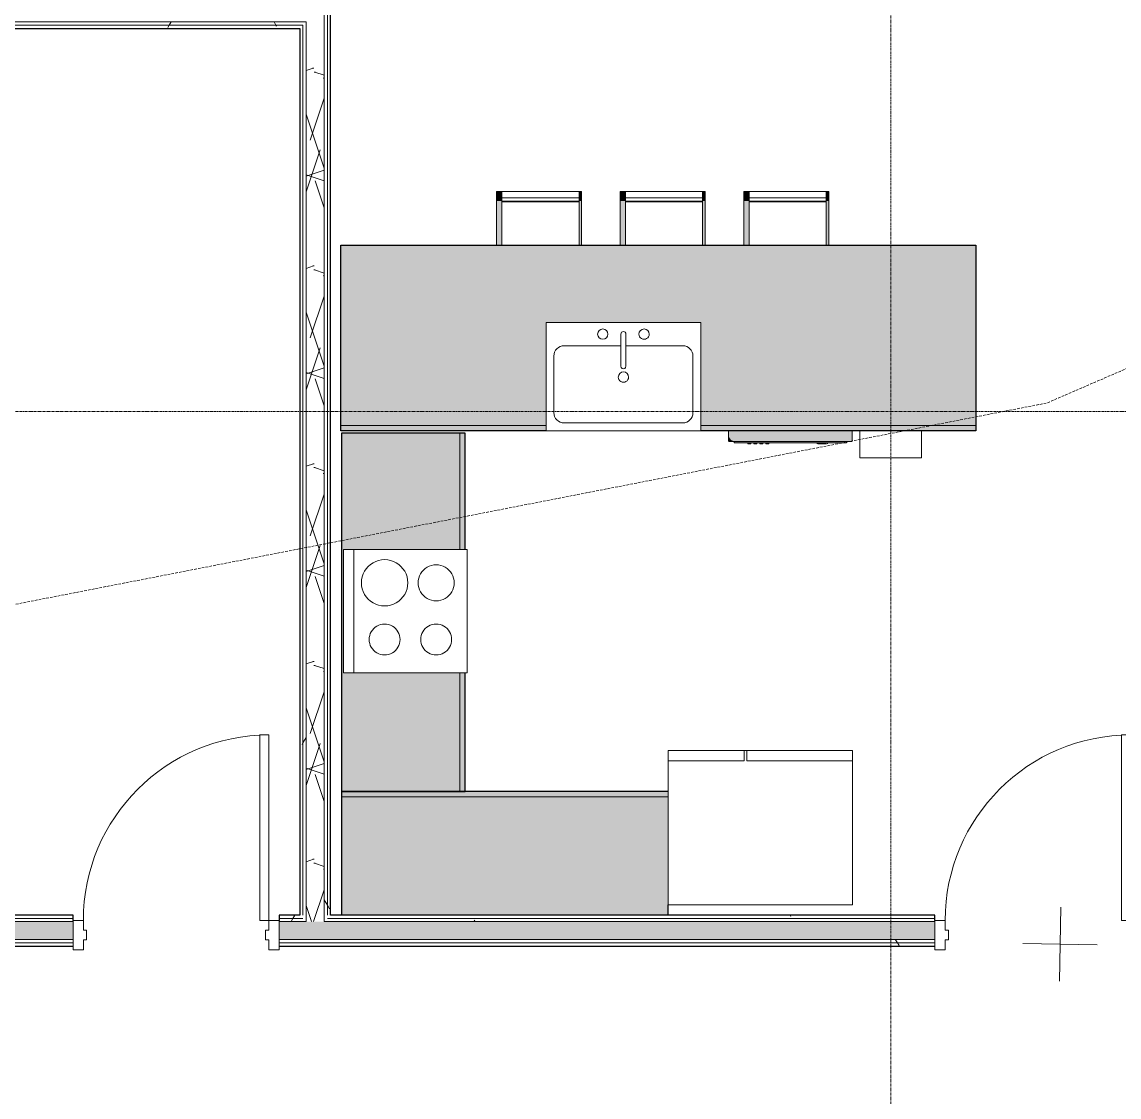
# Model space of a CAD drawing. Header units: inches. Extents: x -10205 to 13964, y -460 to 30702.
# Drawn here: x -2982.8 to -2769.9, y 10419.5 to 10628.2 of the extents above; entities that cross this region are included whole.
import ezdxf

# ---------------------------------------------------------------- set-up
doc = ezdxf.new("R2010")
doc.units = ezdxf.units.IN
doc.header["$MEASUREMENT"] = 0
doc.linetypes.add('Grid Line 1_2_', pattern=[0.875, 0.5, -0.125, 0.125, -0.125])
doc.linetypes.add('IMPORT-DASHED _2_', pattern=[0.75, 0.5, -0.25])
for name, color, linetype, lineweight in [('0-1', 7, 'Continuous', 5), ('0-4', 7, 'Continuous', 9), ('00base_6150001_dwg', 147, 'Continuous', 13), ('4', 147, 'Continuous', 13), ('A-DOOR', 31, 'Continuous', 9), ('A-DOOR-6', 31, 'Continuous', 13), ('A-DOOR-FRAM', 31, 'Continuous', 13), ('A-WALL', 113, 'Continuous', 9), ('A-WALL-PATT-5', 111, 'Continuous', 9), ('E_TOPO_DTM_Contours_Major', 147, 'IMPORT-DASHED _2_', 13), ('I-FURN-1', 254, 'Continuous', 9), ('I-FURN-3', 7, 'Continuous', 9), ('I-WALL-2', 2, 'Continuous', 25), ('P-SANR-FIXT-5', 7, 'Continuous', 9), ('Q-CASE-2', 254, 'Continuous', 9), ('Q-CASE-5', 130, 'Continuous', 25), ('Q-CASE-6', 7, 'Continuous', 9), ('Q-SPCQ-2', 8, 'Continuous', 9), ('Q-SPCQ-3', 7, 'Continuous', 9), ('S-COLS', 52, 'Continuous', 9), ('S-GRID-1', 1, 'Grid Line 1_2_', 9)]:
    doc.layers.add(name, color=color, linetype=linetype, lineweight=lineweight)
pattern_1 = [(0, (0, 0), (61.44, 15.36), [2.534, -43.546, 2.534, -43.546, -245.76]), (0, (0, 0), (61.44, 15.36), [-92.16, 2.534, -89.626, 2.534, -43.546, -107.52]), (0, (0, 0), (61.44, 15.36), [-230.4, 2.534, -28.186, 2.534, -74.266]), (120, (23.04, 7.68), (-44.02215, 45.5286), [2.534, -43.546, 2.534, -43.546, -245.76]), (120, (23.04, 7.68), (-44.02215, 45.5286), [-92.16, 2.534, -89.626, 2.534, -43.546, -107.52]), (120, (23.04, 7.68), (-44.02215, 45.5286), [-230.4, 2.534, -28.186, 2.534, -74.266]), (240, (30.72, 38.4), (-17.41785, -60.8886), [2.534, -43.546, 2.534, -43.546, -245.76]), (240, (30.72, 38.4), (-17.41785, -60.8886), [-92.16, 2.534, -89.626, 2.534, -43.546, -107.52]), (240, (30.72, 38.4), (-17.41785, -60.8886), [-230.4, 2.534, -28.186, 2.534, -74.266])]
pattern_2 = [(161.57, (0.96, 0.96), (-7.6802237, -0.0009796), [0, -54.643, 6.067, 0]), (18.43, (-0.96, 0.96), (-7.6802237, 0.0009796), [0, -54.643, 6.067, 0]), (108.43, (0.96, 0.96), (3.8382953, -19.2013653), [18.211, -42.499]), (71.57, (-0.96, 0.96), (3.8382953, 19.2013653), [18.211, -42.499])]

# ---------------------------------------------------------------- blocks, each defined once
blk = doc.blocks.new('Bar_Stool_6722_1_ - Bar_Stool_6722_1_-V37-SITE PLAN - CAD FILE')
at = {"layer": 'I-FURN-1'}
for points in [[(0, -0.98), (1, -0.94), (1, 0), (0, 0), (0, -0.94)], [(16.5, -0.98), (16.5, 0), (16, 0), (16, -0.98)], [(0.5, -1.78), (1, -1.73), (1, -0.98), (0, -0.98), (0, -1.78)], [(0, -10.45), (1, -10.45), (1, -1.78), (0, -1.78)], [(16.5, -1.78), (16.5, -0.98), (16, -0.98), (16, -1.78)], [(16.5, -10.45), (16.5, -1.78), (16, -1.78), (16, -10.45), (16.23, -10.45)]]:
    blk.add_hatch(color=256, dxfattribs=at).paths.add_polyline_path(points, flags=0)
at = {"layer": 'I-FURN-3'}
for p, q in [((1, 0), (0, 0)), ((0, 0), (0, -0.98)), ((0, -0.98), (1, -0.98)), ((0, -0.98), (0, -1.78)), ((0, -1.78), (1, -1.78)), ((0, -10.45), (0, -1.78)), ((1, -1.24), (1, 0)), ((16, 0), (1, 0)), ((1, -1.91), (1, -1.24)), ((16, -1.24), (1, -1.24)), ((1, -1.91), (16, -1.91)), ((1, -2.03), (1, -1.91)), ((1, -10.45), (1, -2.03)), ((1, -2.03), (16, -2.03)), ((16.5, 0), (16, 0)), ((16, 0), (16, -1.24)), ((16, -0.98), (16.5, -0.98)), ((16, -1.24), (16, -1.91)), ((16, -1.78), (16.5, -1.78)), ((16, -1.91), (16, -2.03)), ((16, -2.03), (16, -10.45)), ((16.5, -0.98), (16.5, 0)), ((16.5, -1.78), (16.5, -0.98)), ((16.5, -1.78), (16.5, -10.45))]:
    blk.add_line(p, q, dxfattribs=at)
blk = doc.blocks.new('OD_CW_Base Cabinet - OD_CW_Base Cabinet-V40-SITE PLAN - CAD FILE')
at = {"layer": 'Q-CASE-2'}
h = blk.add_hatch(color=256, dxfattribs=at)
h.paths.add_polyline_path([(53, 11), (54.14, 11), (54.14, 12), (0.74, 12), (0.74, 11), (48.74, 11)], flags=0)
h.paths.add_polyline_path([(123.86, 11), (123.97, 11), (123.97, 12), (84.14, 12), (84.14, 11), (100.86, 11)], flags=0)
blk.add_hatch(color=256, dxfattribs=at).paths.add_polyline_path([(123.97, -24), (123.97, 11), (84.14, 11), (84.14, -9), (54.14, -9), (54.14, 11), (0.74, 11), (0.74, -24), (84.14, -24)], flags=0)
at = {"layer": 'Q-CASE-5'}
for p, q in [((0.74, -24), (0.74, 12)), ((0.74, 12), (54.14, 12)), ((84.14, 12), (123.97, 12)), ((123.97, 12), (123.97, -24)), ((123.97, -24), (0.74, -24))]:
    blk.add_line(p, q, dxfattribs=at)
at = {"layer": 'Q-CASE-6'}
for p, q in [((0.74, 11), (0.74, 12)), ((0.74, 12), (54.14, 12)), ((54.14, 11), (0.74, 11)), ((0.74, -24), (0.74, 11)), ((0.74, 11), (54.14, 11)), ((84.14, 12), (123.97, 12)), ((123.97, 11), (84.14, 11)), ((84.14, 11), (123.97, 11)), ((123.97, 12), (123.97, 11)), ((123.97, 11), (123.97, -24)), ((123.97, -24), (0.74, -24))]:
    blk.add_line(p, q, dxfattribs=at)
blk = doc.blocks.new('Refrigerator_-_Side-by-Side_6047 - 36_ X 30_-1372843-SITE PLAN - CAD FILE')
at = {"layer": 'Q-SPCQ-3'}
for p, q in [((-17.88, 15.58), (17.87, 15.58)), ((-17.88, -14.42), (-17.88, 15.58)), ((-17.88, 15.58), (-3.13, 15.58)), ((-17.88, 15.58), (-17.88, 13.58)), ((-3.13, 13.58), (-3.13, 15.58)), ((-2.63, 15.58), (17.87, 15.58)), ((-2.63, 15.58), (-2.63, 13.58)), ((17.87, 15.58), (17.87, -14.42)), ((17.87, 13.58), (17.87, 15.58)), ((-3.13, 13.58), (-17.88, 13.58)), ((17.87, 13.58), (-2.63, 13.58)), ((17.87, -14.42), (-17.88, -14.42))]:
    blk.add_line(p, q, dxfattribs=at)
blk = doc.blocks.new('Range - 24_ x 24_-1372826-SITE PLAN - CAD FILE')
at = {"layer": 'Q-SPCQ-3'}
for p, q in [((0, 0), (24, 0)), ((0, -24), (0, 0)), ((24, 0), (24, -24)), ((0, -22), (24, -22)), ((24, -24), (0, -24))]:
    blk.add_line(p, q, dxfattribs=at)
for centre, radius, start, end in [((6.5, -6), 3.5, 360, 180), ((17.5, -6), 3, 360, 180), ((6.5, -6), 3.5, 180, 0), ((17.5, -6), 3, 180, 0), ((6.5, -16), 4.5, 360, 180), ((17.5, -16), 3, 360, 180), ((6.5, -16), 4.5, 180, 0), ((17.5, -16), 3, 180, 0)]:
    blk.add_arc(centre, radius, start, end, dxfattribs=at)
blk = doc.blocks.new('OD_CW_Base Cabinet - OD_CW_Base Cabinet-1445614-SITE PLAN - CAD FILE')
at = {"layer": 'Q-CASE-2'}
blk.add_hatch(color=256, dxfattribs=at).paths.add_polyline_path([(0.74, 23.62), (0.74, 1), (23.78, 1), (23.78, 23.62), (47.78, 23.62), (47.78, 1), (70.36, 1), (70.36, 24), (0.74, 24)], flags=0)
h = blk.add_hatch(color=256, dxfattribs=at)
h.paths.add_polyline_path([(0.74, 1), (0.74, 0), (23.78, 0), (23.78, 1)], flags=0)
h.paths.add_polyline_path([(47.78, 0), (70.36, 0), (70.36, 1), (47.78, 1)], flags=0)
at = {"layer": 'Q-CASE-5'}
for p, q in [((70.36, 24), (0.74, 24)), ((0.74, 24), (0.74, 0)), ((70.36, 0), (70.36, 24)), ((0.74, 0), (23.78, 0)), ((47.78, 0), (70.36, 0))]:
    blk.add_line(p, q, dxfattribs=at)
at = {"layer": 'Q-CASE-6'}
for p, q in [((0.74, 1), (0.74, 24)), ((0.74, 24), (70.36, 24)), ((70.36, 24), (70.36, 1)), ((0.74, 0), (0.74, 1)), ((0.74, 1), (23.78, 1)), ((23.78, 1), (0.74, 1)), ((23.78, 0), (0.74, 0)), ((47.78, 1), (70.36, 1)), ((70.36, 1), (47.78, 1)), ((70.36, 0), (47.78, 0)), ((70.36, 1), (70.36, 0))]:
    blk.add_line(p, q, dxfattribs=at)
blk = doc.blocks.new('OD_CW_Base Cabinet - OD_CW_Base Cabinet-1509997-SITE PLAN - CAD FILE')
at = {"layer": 'Q-CASE-2'}
for points in [[(35.88, 24), (0.74, 24), (0.74, 1), (64.16, 1), (64.16, 24), (41.16, 24)], [(39.78, 1), (0.74, 1), (0.74, 0), (64.16, 0), (64.16, 1), (40.16, 1)]]:
    blk.add_hatch(color=256, dxfattribs=at).paths.add_polyline_path(points, flags=0)
at = {"layer": 'Q-CASE-5'}
for p, q in [((0.74, 24), (0.74, 22)), ((64.16, 0), (64.16, 24)), ((0.74, 0), (64.16, 0))]:
    blk.add_line(p, q, dxfattribs=at)
at = {"layer": 'Q-CASE-6'}
for p, q in [((0.74, 22), (0.74, 24)), ((64.16, 24), (64.16, 1)), ((0.74, 1), (64.16, 1)), ((64.16, 1), (0.74, 1)), ((64.16, 0), (0.74, 0)), ((64.16, 1), (64.16, 0))]:
    blk.add_line(p, q, dxfattribs=at)
blk = doc.blocks.new('Sink Kitchen-Single - 30_ x 21_-V28-SITE PLAN - CAD FILE')
at = {"layer": 'P-SANR-FIXT-5'}
for p, q in [((-14.38, 10.41), (15.62, 10.41)), ((-14.38, -10.59), (-14.38, 10.41)), ((-10.88, 8.91), (12.12, 8.91)), ((15.62, 10.41), (15.62, -10.59)), ((-12.88, -4.09), (-12.88, 6.91)), ((14.12, 6.91), (14.12, -4.09)), ((0.12, -8.34), (0.12, -2.09)), ((1.12, -8.34), (1.12, -2.09)), ((0.12, -6.09), (-10.88, -6.09)), ((12.12, -6.09), (1.12, -6.09)), ((15.62, -10.59), (-14.38, -10.59))]:
    blk.add_line(p, q, dxfattribs=at)
for centre, radius, start, end in [((-10.88, 6.91), 2, 90, 180), ((12.12, 6.91), 2, 360, 90), ((0.62, 0), 1, 360, 180), ((0.62, 0), 1, 180, 0), ((0.62, -2.09), 0.5, 360, 180), ((-10.88, -4.09), 2, 180, 270), ((12.12, -4.09), 2, 270, 0), ((-3.38, -8.34), 1, 360, 180), ((-3.38, -8.34), 1, 180, 0), ((0.62, -8.34), 0.5, 180, 0), ((4.62, -8.34), 1, 0, 180), ((4.62, -8.34), 1, 180, 0)]:
    blk.add_arc(centre, radius, start, end, dxfattribs=at)
blk = doc.blocks.new('Dishwasher_15404 - 34_ counter-1372825-SITE PLAN - CAD FILE')
at = {"layer": 'Q-SPCQ-2'}
for points in [[(26.87, -22.93), (26.87, -0.2), (26.68, 0), (24.79, 0), (24.79, -24), (25.8, -24), (26.34, -23.86), (26.73, -23.46)], [(27.12, -1.09), (26.87, -1.09), (26.87, -22.91), (27.12, -22.91)], [(27.37, -5.55), (27.37, -4.96), (27.12, -4.96), (27.12, -5.81), (27.37, -5.81)], [(27.37, -5.81), (27.12, -5.81), (27.12, -6.66), (27.37, -6.66), (27.37, -6.06)], [(27.37, -16.74), (27.37, -16.15), (27.12, -16.15), (27.12, -16.74)], [(27.37, -17.92), (27.37, -17.33), (27.12, -17.33), (27.12, -17.92)], [(27.37, -19.1), (27.37, -18.51), (27.12, -18.51), (27.12, -19.1)], [(27.37, -19.69), (27.12, -19.69), (27.12, -20.28), (27.37, -20.28)], [(26.87, -23.8), (26.87, -22.93), (26.68, -23.53), (26.34, -23.86), (25.8, -24), (26.68, -24), (26.82, -23.86)]]:
    blk.add_hatch(color=256, dxfattribs=at).paths.add_polyline_path(points, flags=0)
at = {"layer": 'Q-SPCQ-3'}
for p, q in [((26.68, 0), (24.79, 0)), ((26.87, -22.93), (26.87, -0.2)), ((27.12, -1.09), (26.87, -1.09)), ((27.12, -1.09), (27.12, -22.91)), ((27.37, -4.82), (27.12, -4.82)), ((27.37, -4.96), (27.37, -5.81)), ((27.37, -5.81), (27.37, -6.66)), ((27.12, -6.79), (27.37, -6.79)), ((27.37, -16.15), (27.12, -16.15)), ((27.12, -16.74), (27.37, -16.74)), ((27.37, -16.15), (27.37, -16.74)), ((27.37, -17.33), (27.12, -17.33)), ((27.12, -17.92), (27.37, -17.92)), ((27.37, -18.51), (27.12, -18.51)), ((27.12, -19.1), (27.37, -19.1)), ((27.37, -17.33), (27.37, -17.92)), ((27.37, -18.51), (27.37, -19.1)), ((27.37, -19.69), (27.12, -19.69)), ((27.12, -20.28), (27.37, -20.28)), ((27.37, -19.69), (27.37, -20.28)), ((27.12, -22.91), (26.87, -22.91)), ((26.87, -23.8), (26.87, -22.93)), ((24.79, -24), (25.8, -24)), ((25.8, -24), (26.68, -24))]:
    blk.add_line(p, q, dxfattribs=at)
for centre, radius, start, end in [((26.68, -0.2), 0.197, 360, 90), ((26.68, -0.2), 0.197, 15, 75), ((25.8, -22.93), 1.07, 270, 0), ((26.68, -23.8), 0.197, 270, 0)]:
    blk.add_arc(centre, radius, start, end, dxfattribs=at)
blk = doc.blocks.new('1750 Ox - Unit Layouts_rvt-1-SITE PLAN - CAD FILE')
at = {"layer": '0-4'}
for name, p in [('Bar_Stool_6722_1_ - Bar_Stool_6722_1_-V37-SITE PLAN - CAD FILE', (-2890.72, 10595.32)), ('Bar_Stool_6722_1_ - Bar_Stool_6722_1_-V37-SITE PLAN - CAD FILE', (-2866.72, 10595.32)), ('Bar_Stool_6722_1_ - Bar_Stool_6722_1_-V37-SITE PLAN - CAD FILE', (-2842.72, 10595.32)), ('Refrigerator_-_Side-by-Side_6047 - 36_ X 30_-1372843-SITE PLAN - CAD FILE', (-2839.53, 10471.21))]:
    blk.add_blockref(name, p, dxfattribs=at)
for name, p, rotation in [('OD_CW_Base Cabinet - OD_CW_Base Cabinet-V40-SITE PLAN - CAD FILE', (-2796.96, 10560.87), 180), ('Sink Kitchen-Single - 30_ x 21_-V28-SITE PLAN - CAD FILE', (-2865.48, 10559.28), 180), ('OD_CW_Base Cabinet - OD_CW_Base Cabinet-1445614-SITE PLAN - CAD FILE', (-2896.82, 10478.05), 90.00000000000341), ('Dishwasher_15404 - 34_ counter-1372825-SITE PLAN - CAD FILE', (-2821.7, 10573.66), 270.0000000000002), ('Range - 24_ x 24_-1372826-SITE PLAN - CAD FILE', (-2896.45, 10525.83), 269.9999999999933), ('OD_CW_Base Cabinet - OD_CW_Base Cabinet-1509997-SITE PLAN - CAD FILE', (-2856.67, 10478.79), 180)]:
    blk.add_blockref(name, p, dxfattribs=dict(at, rotation=rotation))
blk = doc.blocks.new('Concrete-Rectangular-Column - ONE-V5-SITE PLAN - CAD FILE')
at = {"layer": 'S-COLS'}
for p, q in [((-6, -9), (-6, -3.72)), ((6, -3.72), (6, -9)), ((6, -9), (-6, -9))]:
    blk.add_line(p, q, dxfattribs=at)
blk = doc.blocks.new('HOLLOW METAL - UNIT DOOR-1759144-SITE PLAN - CAD FILE')
at = {"layer": 'A-DOOR'}
blk.add_arc((18, 2.25), 36, 90, 180, dxfattribs=at)
at = {"layer": 'A-DOOR-6'}
for p, q in [((18, 38.25), (16.25, 38.25)), ((16.25, 38.25), (16.25, 2.25)), ((18, 2.25), (18, 38.25)), ((16.25, 2.25), (18, 2.25))]:
    blk.add_line(p, q, dxfattribs=at)
at = {"layer": 'A-DOOR-FRAM'}
for p, q in [((-18, 2.25), (-20, 2.25)), ((-20, 2.25), (-20, -3.5)), ((-18, 0.3125), (-18, 2.25)), ((18, 2.25), (18, 0.3125)), ((20, 2.25), (18, 2.25)), ((20, -3.5), (20, 2.25)), ((-17.375, 0.3125), (-18, 0.3125)), ((-17.375, -1.5625), (-17.375, 0.3125)), ((18, 0.3125), (17.375, 0.3125)), ((17.375, 0.3125), (17.375, -1.5625)), ((-18, -3.5), (-18, -1.5625)), ((-18, -1.5625), (-17.375, -1.5625)), ((17.375, -1.5625), (18, -1.5625)), ((18, -1.5625), (18, -3.5)), ((-20, -3.5), (-18, -3.5)), ((18, -3.5), (20, -3.5))]:
    blk.add_line(p, q, dxfattribs=at)
blk = doc.blocks.new('00base_6150001_dwg-1748108-SITE PLAN - CAD FILE')
at = {"layer": '4'}
for p, q in [((4039056.83, 3368511.5), (4039056.83, 3368525.9)), ((4039049.63, 3368518.7), (4039064.03, 3368518.7))]:
    blk.add_line(p, q, dxfattribs=at)
at = {"layer": 'E_TOPO_DTM_Contours_Major', "flags": 128}
blk.add_lwpolyline([(4039185.28, 3366385.9), (4039236.96, 3366428.01), (4039310.9, 3366558.93), (4039395.43, 3366736.38), (4039442.19, 3366832.2), (4039446.28, 3366891.47), (4039444.71, 3366908.7), (4039428.99, 3366916.17), (4039182.95, 3366943.65), (4039155.72, 3366951.08), (4039134.81, 3367123.57), (4039114.98, 3367345.37), (4039112.59, 3367404.33), (4039093.58, 3367523.69), (4039147.89, 3367622.22), (4039070.35, 3367588.6), (4039029.82, 3367668.24), (4039028.05, 3367674.28), (4039029.81, 3367678.89), (4039046.46, 3367729.76), (4039040.27, 3367752.22), (4039030.03, 3367767.88), (4038907.01, 3367865.98), (4039075.96, 3367854.79), (4039101.84, 3367902.83), (4039127.31, 3367949.13), (4039159.64, 3368102.96), (4039186.14, 3368165.4), (4039194.32, 3368228.49), (4039195.79, 3368377.64), (4039196.92, 3368445.63), (4039161.87, 3368522.98), (4039105.56, 3368787.9), (4039092.14, 3368843.69), (4039079.32, 3368875.69), (4039075.05, 3369163.69), (4039051.83, 3369177.47), (4038970.02, 3369207.83), (4038847.44, 3369132.69), (4038832.35, 3369047.15), (4038775.22, 3368938.71), (4038765.94, 3368818.54), (4038732.53, 3368753.8), (4038577.16, 3368486.65), (4038551.79, 3368421.54), (4038549.6, 3368090.19), (4038564.15, 3368078.9), (4038767.6, 3367912.31), (4038600.28, 3367799), (4038536.12, 3367569.15), (4038525.66, 3367547.47), (4038505.55, 3367502.59), (4038473.23, 3367300.54), (4038496.22, 3367175.66), (4038516.6, 3367146.82), (4038631.34, 3366953.1), (4038678.42, 3366918.73), (4038688.37, 3366908.91), (4038766.13, 3366864.55), (4038850.28, 3366866.48), (4038941.27, 3366785.99), (4039043.47, 3366735.87), (4039092.59, 3366522.06), (4039110.92, 3366424.81)], close=True, dxfattribs=at)

msp = doc.modelspace()

# ---------------------------------------------------------------- hatches: boundary and pattern name
at = {"layer": 'A-WALL-PATT-5'}
h = msp.add_hatch(dxfattribs=at)
h.set_pattern_fill('FP_2', color=256, style=0, pattern_type=2)
h.set_pattern_definition(pattern_1)
h.paths.add_polyline_path([(-2928.3, 10454.79), (-2928.3, 10627.61), (-2928.92, 10627.61), (-2928.92, 10454.79)], flags=0)
h.paths.add_polyline_path([(-2928.3, 10632.36), (-2928.3, 10819.8), (-2928.92, 10819.8), (-2928.92, 10632.36)], flags=0)
h = msp.add_hatch(dxfattribs=at)
h.set_pattern_fill('FP_2', color=256, style=0, pattern_type=2)
h.set_pattern_definition(pattern_1)
h.paths.add_polyline_path([(-2928.3, 10454.16), (-2927.67, 10454.25), (-2927.67, 10628.24), (-2928.3, 10628.24), (-2928.3, 10454.16)], flags=0)
h.paths.add_polyline_path([(-2928.3, 10631.74), (-2927.67, 10631.74), (-2927.67, 10819.8), (-2928.3, 10819.8), (-2928.3, 10632.36)], flags=0)
h = msp.add_hatch(dxfattribs=at)
h.set_pattern_fill('FP_5', color=256, style=0, pattern_type=2)
h.set_pattern_definition(pattern_2)
h.paths.add_polyline_path([(-2924.17, 10453.54), (-2924.17, 10819.8), (-2927.67, 10819.8), (-2927.67, 10453.54)], flags=0)
h = msp.add_hatch(dxfattribs=at)
h.set_pattern_fill('FP_2', color=256, style=0, pattern_type=2)
h.set_pattern_definition(pattern_1)
h.paths.add_polyline_path([(-2923.55, 10454.16), (-2923.55, 10819.8), (-2924.17, 10819.8), (-2924.16, 10454.16)], flags=0)
h = msp.add_hatch(dxfattribs=at)
h.set_pattern_fill('FP_2', color=256, style=0, pattern_type=2)
h.set_pattern_definition(pattern_1)
h.paths.add_polyline_path([(-2922.92, 10454.79), (-2922.92, 10819.8), (-2923.55, 10819.8), (-2923.55, 10454.79)], flags=0)
h = msp.add_hatch(dxfattribs=at)
h.set_pattern_fill('FP_2', color=256, style=0, pattern_type=2)
h.set_pattern_definition(pattern_1)
h.paths.add_polyline_path([(-3216.92, 10627.61), (-3215.67, 10627.61), (-3215.67, 10628.24), (-3369.57, 10628.2), (-3369.44, 10627.61), (-3232.64, 10627.61)], flags=0)
h.paths.add_polyline_path([(-3001.89, 10627.61), (-2928.3, 10627.62), (-2928.3, 10628.24), (-3212.17, 10628.16), (-3212.17, 10627.61), (-3105.75, 10627.61)], flags=0)
h = msp.add_hatch(dxfattribs=at)
h.set_pattern_fill('FP_2', color=256, style=0, pattern_type=2)
h.set_pattern_definition(pattern_1)
h.paths.add_polyline_path([(-3243.85, 10626.99), (-3216.3, 10626.99), (-3216.3, 10627.61), (-3370.08, 10627.61), (-3369.95, 10626.99), (-3274.94, 10626.99)], flags=0)
h.paths.add_polyline_path([(-2928.92, 10626.99), (-2928.92, 10627.61), (-3211.55, 10627.61), (-3211.55, 10626.99), (-3001.89, 10626.99)], flags=0)
h = msp.add_hatch(dxfattribs=at)
h.set_pattern_fill('FP_5', color=256, style=0, pattern_type=2)
h.set_pattern_definition(pattern_2)
h.paths.add_polyline_path([(-2456.66, 10450.04), (-2452.47, 10450.04), (-2452.47, 10453.54), (-2593.92, 10453.54), (-2593.92, 10450.04), (-2482.62, 10450.04)], flags=0)
h.paths.add_polyline_path([(-2713.17, 10450.04), (-2633.92, 10450.04), (-2633.92, 10453.54), (-2765.65, 10453.54), (-2765.65, 10450.04), (-2738.17, 10450.04)], flags=0)
h.paths.add_polyline_path([(-2924.08, 10450.04), (-2805.65, 10450.04), (-2805.65, 10453.54), (-2932.92, 10453.54), (-2932.92, 10450.04), (-2924.17, 10450.04)], flags=0)
h.paths.add_polyline_path([(-2972.92, 10450.04), (-2972.92, 10453.54), (-3215.67, 10453.54), (-3215.67, 10450.04), (-3001.89, 10450.04)], flags=0)
h = msp.add_hatch(dxfattribs=at)
h.set_pattern_fill('FP_2', color=256, style=0, pattern_type=2)
h.set_pattern_definition(pattern_1)
h.paths.add_polyline_path([(-2456.66, 10453.54), (-2453.1, 10453.54), (-2453.1, 10454.16), (-2593.92, 10454.16), (-2593.92, 10453.54), (-2468.97, 10453.54)], flags=0)
h.paths.add_polyline_path([(-3081.32, 10453.54), (-2972.92, 10453.54), (-2972.92, 10454.16), (-3212.17, 10454.16), (-3212.17, 10453.54), (-3105.75, 10453.54)], flags=0)
h.paths.add_polyline_path([(-2932.92, 10453.54), (-2927.67, 10453.54), (-2927.67, 10454.16), (-2932.92, 10454.16), (-2932.92, 10453.79)], flags=0)
h.paths.add_polyline_path([(-2923.55, 10453.54), (-2805.65, 10453.54), (-2805.65, 10454.16), (-2924.17, 10454.16), (-2924.15, 10453.54)], flags=0)
h.paths.add_polyline_path([(-2765.65, 10453.54), (-2639.67, 10453.54), (-2639.67, 10454.16), (-2765.65, 10454.16), (-2765.65, 10453.79)], flags=0)
h.paths.add_polyline_path([(-2633.92, 10453.54), (-2633.92, 10454.16), (-2636.17, 10454.16), (-2636.17, 10453.54)], flags=0)
h = msp.add_hatch(dxfattribs=at)
h.set_pattern_fill('FP_2', color=256, style=0, pattern_type=2)
h.set_pattern_definition(pattern_1)
h.paths.add_polyline_path([(-2898.04, 10454.16), (-2805.65, 10454.16), (-2805.65, 10454.79), (-2923.55, 10454.79), (-2923.55, 10454.16), (-2920.82, 10454.16)], flags=0)
h.paths.add_polyline_path([(-2640.3, 10454.16), (-2640.3, 10454.79), (-2765.65, 10454.79), (-2765.65, 10454.16), (-2640.77, 10454.16)], flags=0)
h.paths.add_polyline_path([(-2453.72, 10454.16), (-2453.72, 10454.79), (-2593.92, 10454.79), (-2593.92, 10454.16), (-2456.66, 10454.16)], flags=0)
h.paths.add_polyline_path([(-2932.54, 10454.16), (-2928.3, 10454.16), (-2928.3, 10454.79), (-2932.92, 10454.79), (-2932.92, 10454.16)], flags=0)
h.paths.add_polyline_path([(-2634.92, 10454.16), (-2633.92, 10454.16), (-2633.92, 10454.79), (-2635.55, 10454.79), (-2635.55, 10454.16)], flags=0)
h.paths.add_polyline_path([(-3001.89, 10454.16), (-2972.92, 10454.16), (-2972.92, 10454.79), (-3211.55, 10454.79), (-3211.55, 10454.16), (-3082.61, 10454.16)], flags=0)
h = msp.add_hatch(dxfattribs=at)
h.set_pattern_fill('FP_2', color=256, style=0, pattern_type=2)
h.set_pattern_definition(pattern_1)
h.paths.add_polyline_path([(-2453.72, 10448.79), (-2453.72, 10449.41), (-2593.92, 10449.41), (-2593.92, 10448.79), (-2456.66, 10448.79)], flags=0)
h.paths.add_polyline_path([(-3216.92, 10448.79), (-2972.92, 10448.79), (-2972.92, 10449.41), (-3216.92, 10449.41)], flags=0)
h.paths.add_polyline_path([(-2932.92, 10448.79), (-2805.65, 10448.79), (-2805.65, 10449.41), (-2932.92, 10449.41)], flags=0)
h.paths.add_polyline_path([(-2636.17, 10448.79), (-2633.92, 10448.79), (-2633.92, 10449.41), (-2765.65, 10449.41), (-2765.65, 10448.79), (-2638.4, 10448.79)], flags=0)
h = msp.add_hatch(dxfattribs=at)
h.set_pattern_fill('FP_2', color=256, style=0, pattern_type=2)
h.set_pattern_definition(pattern_1)
h.paths.add_polyline_path([(-2456.66, 10449.41), (-2453.1, 10449.41), (-2453.1, 10450.04), (-2593.92, 10449.98), (-2593.92, 10449.41), (-2482.62, 10449.41)], flags=0)
h.paths.add_polyline_path([(-2738.17, 10449.41), (-2633.92, 10449.41), (-2633.92, 10450.04), (-2765.65, 10449.98), (-2765.65, 10449.41)], flags=0)
h.paths.add_polyline_path([(-2897.82, 10449.41), (-2805.65, 10449.41), (-2805.65, 10450.04), (-2932.92, 10449.98), (-2932.92, 10449.41), (-2898.04, 10449.41)], flags=0)
h.paths.add_polyline_path([(-3001.89, 10449.41), (-2972.92, 10449.41), (-2972.92, 10450.04), (-3216.3, 10450.04), (-3216.3, 10449.41), (-3072.87, 10449.41)], flags=0)

# ---------------------------------------------------------------- linework, layer by layer
at = {"layer": 'A-WALL'}
for p, q in [((-2924.17, 10453.54), (-2924.17, 10819.8)), ((-2923.55, 10454.79), (-2923.55, 10819.8)), ((-3212.17, 10628.24), (-2927.67, 10628.24)), ((-2927.67, 10453.54), (-2927.67, 10628.24)), ((-3211.55, 10627.61), (-2928.3, 10627.61)), ((-2928.3, 10454.79), (-2928.3, 10627.61)), ((-3212.17, 10453.54), (-2972.92, 10453.54)), ((-3211.55, 10454.16), (-2972.92, 10454.16)), ((-2932.92, 10454.16), (-2928.3, 10454.16)), ((-2932.92, 10453.54), (-2927.67, 10453.54)), ((-2924.17, 10453.54), (-2805.65, 10453.54)), ((-2923.55, 10454.16), (-2805.65, 10454.16)), ((-3216.3, 10449.41), (-2972.92, 10449.41)), ((-3215.67, 10450.04), (-2972.92, 10450.04)), ((-2932.92, 10450.04), (-2805.65, 10450.04)), ((-2932.92, 10449.41), (-2805.65, 10449.41))]:
    msp.add_line(p, q, dxfattribs=at)
at = {"layer": 'I-WALL-2'}
for p, q in [((-2922.92, 10454.79), (-2922.92, 10707.49)), ((-3210.92, 10626.99), (-2928.92, 10626.99)), ((-2928.92, 10626.99), (-2928.92, 10454.79)), ((-2972.92, 10454.79), (-3210.92, 10454.79)), ((-2972.92, 10453.79), (-2972.92, 10454.79)), ((-2928.92, 10454.79), (-2932.92, 10454.79)), ((-2932.92, 10454.79), (-2932.92, 10453.79)), ((-2805.65, 10454.79), (-2922.92, 10454.79)), ((-2805.65, 10453.79), (-2805.65, 10454.79)), ((-3216.92, 10448.79), (-2972.92, 10448.79)), ((-2932.92, 10448.79), (-2805.65, 10448.79))]:
    msp.add_line(p, q, dxfattribs=at)
at = {"layer": 'S-GRID-1'}
for p, q in [((-2814.22, 9836.18), (-2814.22, 12413.74)), ((-464.45, 10552.59), (-4316.34, 10552.59))]:
    msp.add_line(p, q, dxfattribs=at)

# ---------------------------------------------------------------- block references
at = {"layer": '0-1'}
msp.add_blockref('1750 Ox - Unit Layouts_rvt-1-SITE PLAN - CAD FILE', (0, 0), dxfattribs=at)
at = {"layer": '00base_6150001_dwg', "rotation": 89.04760487178136}
msp.add_blockref('00base_6150001_dwg-1748108-SITE PLAN - CAD FILE', (3298136.14, -4084040.07), dxfattribs=at)
at = {"layer": 'A-DOOR'}
for p in [(-2952.92, 10451.54), (-2785.65, 10451.54)]:
    msp.add_blockref('HOLLOW METAL - UNIT DOOR-1759144-SITE PLAN - CAD FILE', p, dxfattribs=at)
at = {"layer": 'S-COLS'}
msp.add_blockref('Concrete-Rectangular-Column - ONE-V5-SITE PLAN - CAD FILE', (-2814.22, 10552.59), dxfattribs=at)

doc.saveas('drawing.dxf')
